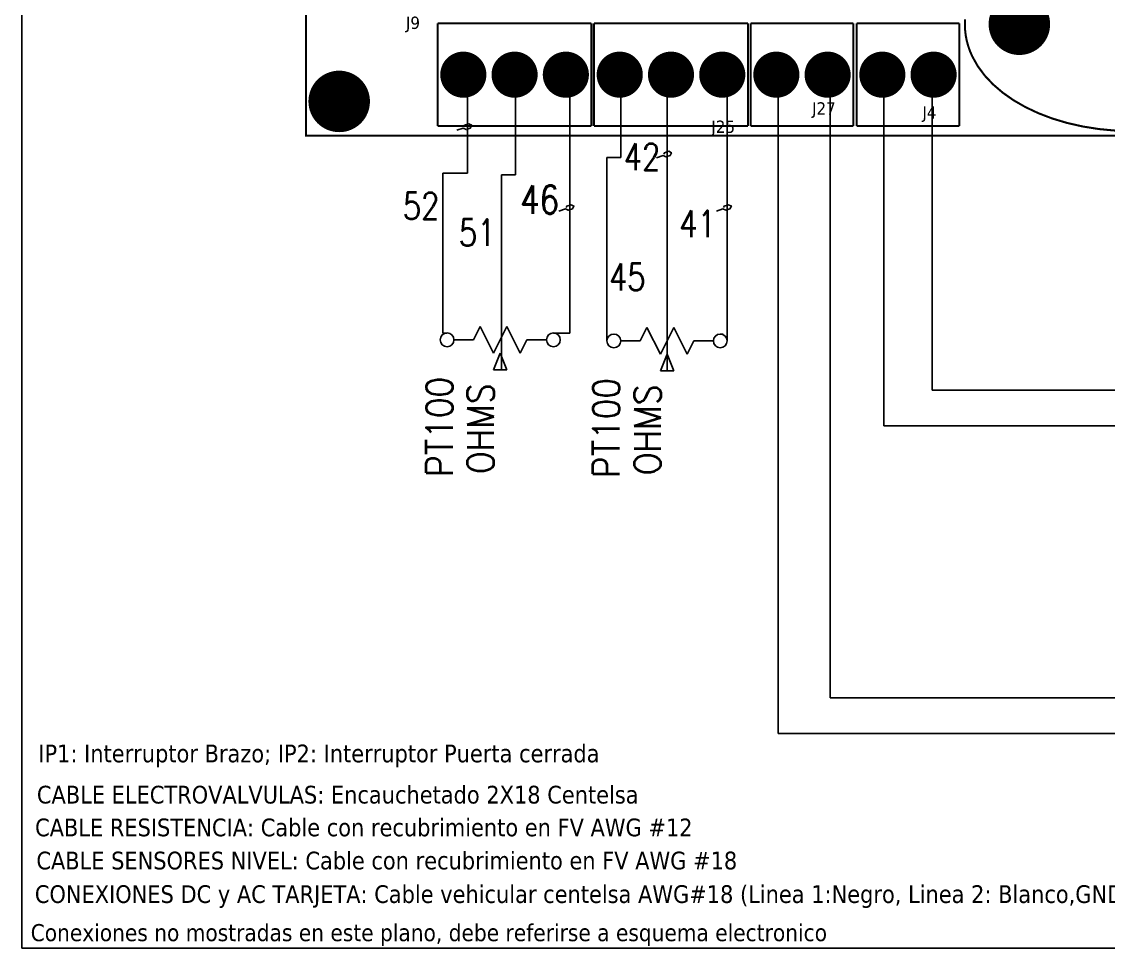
# Model space of a CAD drawing. Header units: millimetres. Extents: x 123.5 to 144.3, y 105.4 to 121.6.
# Drawn here: x 123.51 to 131.14, y 105.41 to 111.91 of the extents above; entities that cross this region are included whole.
import ezdxf
from ezdxf.enums import TextEntityAlignment as Align

# ---------------------------------------------------------------- set-up
doc = ezdxf.new("R2010")
doc.units = ezdxf.units.MM
for name, color, linetype in [('DESC', 250, 'Continuous'), ('MISC', 7, 'Continuous'), ('SYMS', 7, 'Continuous'), ('TAGS', 250, 'Continuous'), ('WIREFIXED', 7, 'Continuous'), ('WIRES', 7, 'Continuous')]:
    doc.layers.add(name, color=color, linetype=linetype)
doc.styles.add('SLDTEXTSTYLE0', font='tahoma.ttf')
doc.styles.get("Standard").update_dxf_attribs({"font": 'tahoma.ttf'})
doc.styles.add('WD', font='romans.shx')

# ---------------------------------------------------------------- blocks, each defined once
blk = doc.blocks.new('EPAD')
at = {"const_width": 0.5}
blk.add_lwpolyline([(-0.25, 0, 1), (0.25, 0, 1)], format="xyb", close=True, dxfattribs=at)
blk = doc.blocks.new('DIELEC-AUT006')
at = {"const_width": 0.012}
for points in [[(145.7768, 111.1683), (155.7749, 111.1683), (155.7749, 115.8809), (145.7768, 115.8809), (145.7768, 111.1683)], [(145.7768, 111.1683), (155.7749, 111.1683), (155.7749, 115.8809), (145.7768, 115.8809), (145.7768, 111.1683)], [(145.7768, 111.1683), (155.7749, 111.1683), (155.7749, 115.8809), (145.7768, 115.8809), (145.7768, 111.1683)], [(149.6344, 111.8502), (149.6331, 111.8209), (149.6344, 111.7881), (149.6381, 111.7558), (149.6442, 111.724), (149.6527, 111.6929), (149.6635, 111.6623), (149.6766, 111.6323), (149.7092, 111.5745), (149.7501, 111.5196), (149.7989, 111.4681), (149.8551, 111.42), (149.9182, 111.3758), (149.9878, 111.3358), (150.0635, 111.3001), (150.1448, 111.2691), (150.2312, 111.2432), (150.3223, 111.2225), (150.4177, 111.2073), (150.5168, 111.198)], [(149.6344, 111.8502), (149.6331, 111.8209), (149.6344, 111.7881), (149.6381, 111.7558), (149.6442, 111.724), (149.6527, 111.6929), (149.6635, 111.6623), (149.6766, 111.6323), (149.7092, 111.5745), (149.7501, 111.5196), (149.7989, 111.4681), (149.8551, 111.42), (149.9182, 111.3758), (149.9878, 111.3358), (150.0635, 111.3001), (150.1448, 111.2691), (150.2312, 111.2432), (150.3223, 111.2225), (150.4177, 111.2073), (150.5168, 111.198)], [(149.6344, 111.8502), (149.6331, 111.8209), (149.6344, 111.7881), (149.6381, 111.7558), (149.6442, 111.724), (149.6527, 111.6929), (149.6635, 111.6623), (149.6766, 111.6323), (149.7092, 111.5745), (149.7501, 111.5196), (149.7989, 111.4681), (149.8551, 111.42), (149.9182, 111.3758), (149.9878, 111.3358), (150.0635, 111.3001), (150.1448, 111.2691), (150.2312, 111.2432), (150.3223, 111.2225), (150.4177, 111.2073), (150.5168, 111.198)], [(146.5481, 111.8256), (146.5481, 111.2256)], [(147.4481, 111.8256), (146.5481, 111.8256)], [(146.5481, 111.8256), (146.5481, 111.2256)], [(147.4481, 111.8256), (146.5481, 111.8256)], [(146.5481, 111.8256), (146.5481, 111.2256)], [(147.4481, 111.8256), (146.5481, 111.8256)], [(147.4481, 111.8256), (147.4481, 111.2256)], [(147.4481, 111.8256), (147.4481, 111.2256)], [(147.4481, 111.8256), (147.4481, 111.2256)], [(147.4634, 111.8256), (147.4634, 111.2256)], [(148.3634, 111.8256), (147.4634, 111.8256)], [(147.4634, 111.8256), (147.4634, 111.2256)], [(148.3634, 111.8256), (147.4634, 111.8256)], [(147.4634, 111.8256), (147.4634, 111.2256)], [(148.3634, 111.8256), (147.4634, 111.8256)], [(148.3634, 111.8256), (148.3634, 111.2256)], [(148.3634, 111.8256), (148.3634, 111.2256)], [(148.3634, 111.8256), (148.3634, 111.2256)], [(148.38, 111.2256), (148.38, 111.8256)], [(148.98, 111.8256), (148.38, 111.8256)], [(148.38, 111.2256), (148.38, 111.8256)], [(148.98, 111.8256), (148.38, 111.8256)], [(148.38, 111.2256), (148.38, 111.8256)], [(148.98, 111.8256), (148.38, 111.8256)], [(148.98, 111.2256), (148.98, 111.8256)], [(148.98, 111.2256), (148.98, 111.8256)], [(148.98, 111.2256), (148.98, 111.8256)], [(149.0001, 111.2256), (149.0001, 111.8256)], [(149.6001, 111.8256), (149.0001, 111.8256)], [(149.0001, 111.2256), (149.0001, 111.8256)], [(149.6001, 111.8256), (149.0001, 111.8256)], [(149.0001, 111.2256), (149.0001, 111.8256)], [(149.6001, 111.8256), (149.0001, 111.8256)], [(149.6001, 111.2256), (149.6001, 111.8256)], [(149.6001, 111.2256), (149.6001, 111.8256)], [(149.6001, 111.2256), (149.6001, 111.8256)], [(146.5481, 111.2256), (147.4481, 111.2256)], [(146.5481, 111.2256), (147.4481, 111.2256)], [(146.5481, 111.2256), (147.4481, 111.2256)], [(147.4634, 111.2256), (148.3634, 111.2256)], [(147.4634, 111.2256), (148.3634, 111.2256)], [(147.4634, 111.2256), (148.3634, 111.2256)], [(148.98, 111.2256), (148.38, 111.2256)], [(148.98, 111.2256), (148.38, 111.2256)], [(148.98, 111.2256), (148.38, 111.2256)], [(149.6001, 111.2256), (149.0001, 111.2256)], [(149.6001, 111.2256), (149.0001, 111.2256)], [(149.6001, 111.2256), (149.0001, 111.2256)]]:
    blk.add_lwpolyline(points, dxfattribs=at)
at = {"zscale": 1.5}
for p, xscale, yscale in [((149.952, 111.8209), 0.36, 0.36), ((146.6981, 111.5256), 0.27, 0.27), ((146.9981, 111.5256), 0.27, 0.27), ((147.2981, 111.5256), 0.27, 0.27), ((147.6134, 111.5256), 0.27, 0.27), ((147.9134, 111.5256), 0.27, 0.27), ((148.2134, 111.5256), 0.27, 0.27), ((148.53, 111.5256), 0.27, 0.27), ((148.83, 111.5256), 0.27, 0.27), ((149.1501, 111.5256), 0.27, 0.27), ((149.4501, 111.5256), 0.27, 0.27), ((145.9717, 111.3691), 0.36, 0.36)]:
    blk.add_blockref('EPAD', p, dxfattribs=dict(at, xscale=xscale, yscale=yscale))
at = {"width": 1.041667}
for s, p in [('J9', (146.3621, 111.7933)), ('J9', (146.3621, 111.7933)), ('J9', (146.3621, 111.7933)), ('J27', (148.7387, 111.2921)), ('J27', (148.7387, 111.2921)), ('J27', (148.7387, 111.2921)), ('J4', (149.3845, 111.2685)), ('J4', (149.3845, 111.2685)), ('J4', (149.3845, 111.2685)), ('J25', (148.1494, 111.1851)), ('J25', (148.1494, 111.1851)), ('J25', (148.1494, 111.1851))]:
    blk.add_text(s, height=0.072, dxfattribs=at).set_placement(p)
blk = doc.blocks.new('VVR1TZR')
for p, q in [((0, 0.125), (0, 0.2168)), ((0.0625, 0.0938), (0, 0.125)), ((-0.0625, 0.0312), (0.0625, 0.0938)), ((-0.1406, -0.0312), (-0.1406, 0.0312)), ((-0.1406, 0.0312), (-0.0625, 0)), ((-0.0625, 0), (-0.1406, -0.0312)), ((0.0625, -0.0312), (-0.0625, 0.0312)), ((-0.0625, -0.0938), (0.0625, -0.0312)), ((0, -0.125), (-0.0625, -0.0938)), ((0, -0.125), (0, -0.2168))]:
    blk.add_line(p, q)
for centre in [(0, 0.249), (0, -0.249)]:
    blk.add_circle(centre, 0.0322)
at = {"style": 'WD', "width": 0.7}
for tag, p in [('INST', (0.1562, 0.5599)), ('LOC', (0.1562, 0.3903))]:
    blk.add_attdef(tag, text='', height=0.125, dxfattribs=at).set_placement(p, align=Align.TOP_LEFT)
at = {"linetype": 'Continuous', "style": 'WD', "flags": 8}
for tag, p in [('TERM01', (-0.0625, 0.2812)), ('TERM03', (-0.0781, 0.0469))]:
    blk.add_attdef(tag, text='', height=0.125, dxfattribs=at).set_placement(p, align=Align.RIGHT)
at = {"color": 7, "style": 'WD', "flags": 1}
for tag, p in [('X4TERM01', (-0.0312, 0.25)), ('X2TERM01', (0, 0.2812)), ('X1TERM01', (0.0312, 0.25)), ('X4TERM03', (-0.1406, 0)), ('X4TERM02', (-0.0312, -0.25)), ('X1TERM02', (0.0312, -0.25)), ('X8TERM02', (0, -0.2812))]:
    blk.add_attdef(tag, p, '', height=0.0125, dxfattribs=at)
at = {"style": 'WD'}
for tag, p, width in [('RATING1', (0.1562, 0.1091), 0.9), ('TAG1', (0.1531, -0.0472), 0.9), ('DESC1', (0.1562, -0.2034), 0.7), ('DESC2', (0.1562, -0.3597), 0.7)]:
    blk.add_attdef(tag, p, '', height=0.125, dxfattribs=dict(at, width=width))
at = {"style": 'WD', "flags": 9}
blk.add_attdef('FAMILY', text='', height=0.01, dxfattribs=at).set_placement((-0.2191, -0.0659), align=Align.CENTER)
at = {"linetype": 'Continuous', "style": 'WD', "flags": 9}
for tag, p in [('MFG', (-0.2211, -0.0986)), ('CAT', (-0.2211, -0.0835))]:
    blk.add_attdef(tag, text='', height=0.01, dxfattribs=at).set_placement(p, align=Align.MIDDLE)
blk.add_attdef('ASSYCODE', text='', height=0.01, dxfattribs=at).set_placement((-0.2188, -0.125), align=Align.CENTER)
at = {"linetype": 'Continuous', "style": 'WD', "flags": 8}
blk.add_attdef('TERM02', text='', height=0.125, dxfattribs=at).set_placement((-0.0625, -0.2812), align=Align.TOP_RIGHT)
blk = doc.blocks.new('WD_WNV')
at = {"style": 'WD', "flags": 1}
for tag, p in [('W01USER', (-0.0625, 0.0938)), ('W02USER', (-0.0625, 0.0859)), ('W03USER', (-0.0625, 0.0781)), ('W04USER', (-0.0625, 0.0703)), ('W05USER', (-0.0625, 0.0625)), ('W06USER', (-0.0625, 0.0547)), ('W07USER', (-0.0625, 0.0469)), ('W08USER', (-0.0625, 0.0391)), ('W09USER', (-0.0625, 0.0312)), ('W10USER', (-0.0625, 0.0234))]:
    blk.add_attdef(tag, text='', height=0.005, dxfattribs=at).set_placement(p, align=Align.CENTER)
at = {"linetype": 'Continuous', "style": 'WD', "width": 0.8}
blk.add_attdef('WIRENO', text='', height=0.125, dxfattribs=at).set_placement((-0.05, 0), align=Align.MIDDLE_RIGHT)

msp = doc.modelspace()

# ---------------------------------------------------------------- linework, layer by layer
at = {"color": 7, "linetype": 'Continuous'}
for p, q in [((123.5055, 121.5905), (123.5055, 105.4055)), ((123.5055, 105.4055), (144.2555, 105.4055))]:
    msp.add_line(p, q, dxfattribs=at)
at = {"layer": 'WIREFIXED'}
for points in [[(126.5606, 111.1502), (126.6059, 111.1654), (126.6257, 111.1555), (126.6553, 111.1654), (126.6652, 111.1851), (126.6454, 111.195), (126.6158, 111.1851), (126.6109, 111.1753)], [(127.9637, 110.9578), (128.009, 110.9729), (128.0288, 110.963), (128.0584, 110.9729), (128.0683, 110.9927), (128.0486, 111.0026), (128.0189, 110.9927), (128.014, 110.9828)], [(127.2784, 110.5829), (127.3238, 110.598), (127.3435, 110.5881), (127.3732, 110.598), (127.3831, 110.6178), (127.3633, 110.6277), (127.3337, 110.6178), (127.3287, 110.6079)], [(128.3839, 110.5828), (128.4293, 110.598), (128.449, 110.5881), (128.4787, 110.598), (128.4886, 110.6177), (128.4688, 110.6276), (128.4392, 110.6177), (128.4342, 110.6079)]]:
    msp.add_lwpolyline(points, dxfattribs=at)
at = {"layer": 'WIRES'}
for p, q in [((129.1815, 111.5988), (129.1815, 107.5585)), ((126.6356, 110.8493), (126.6356, 111.5012)), ((126.9727, 110.8384), (126.9727, 111.5447)), ((127.3534, 109.7254), (127.3534, 111.4904)), ((127.7124, 110.9579), (127.7124, 111.5121)), ((128.0387, 110.4752), (128.0387, 111.4904)), ((128.4589, 109.671), (128.4589, 111.5447)), ((128.8164, 111.538), (128.8164, 107.0585)), ((129.898, 109.3242), (129.898, 111.5284)), ((129.5606, 109.0742), (129.5606, 111.441)), ((127.6152, 109.671), (127.6152, 110.9579)), ((127.6152, 110.9579), (127.7124, 110.9579)), ((126.4615, 109.7254), (126.4615, 110.8493)), ((126.4615, 110.8493), (126.6356, 110.8493)), ((126.8748, 109.4676), (126.8748, 110.8384)), ((126.8748, 110.8384), (126.9727, 110.8384)), ((128.0379, 109.46), (128.0379, 110.4752)), ((126.4905, 109.7254), (126.4615, 109.7254)), ((127.2405, 109.7254), (127.3534, 109.7254)), ((128.412, 109.7179), (128.432, 109.7179)), ((134.3684, 109.3242), (129.898, 109.3242)), ((134.3684, 109.0742), (129.5606, 109.0742)), ((129.1815, 107.1635), (129.1815, 107.5585)), ((134.3559, 107.1635), (129.1815, 107.1635)), ((128.8164, 106.9135), (128.8164, 107.0585)), ((134.3559, 106.9135), (128.8164, 106.9135))]:
    msp.add_line(p, q, dxfattribs=at)

# ---------------------------------------------------------------- block references
at = {"layer": 'DESC', "xscale": 1.2, "yscale": 1.2, "zscale": 1.2}
msp.add_blockref('DIELEC-AUT006', (-49.4312, -22.2901), dxfattribs=at)
at = {"layer": 'SYMS'}
ref = msp.add_blockref('VVR1TZR', (126.8655, 109.6786), dxfattribs=dict(at, xscale=1.5, yscale=1.5, zscale=1.5, rotation=90))
ref.add_attrib('RATING1', 'OHMS', (126.8216, 108.7359), dxfattribs={"layer": 'MISC', "height": 0.1875, "rotation": 90, "style": 'WD', "width": 0.9})
ref.add_attrib('TAG1', 'PT100', (126.5325, 108.7166), dxfattribs={"layer": 'TAGS', "height": 0.1875, "rotation": 90, "style": 'WD', "width": 0.9})
ref = msp.add_blockref('VVR1TZR', (128.037, 109.671), dxfattribs=dict(at, xscale=1.5, yscale=1.5, zscale=1.5, rotation=90))
ref.add_attrib('RATING1', 'OHMS', (127.9932, 108.7283), dxfattribs={"layer": 'MISC', "height": 0.1875, "rotation": 90, "style": 'WD', "width": 0.9})
ref.add_attrib('TAG1', 'PT100', (127.7041, 108.709), dxfattribs={"layer": 'TAGS', "height": 0.1875, "rotation": 90, "style": 'WD', "width": 0.9})
at = {"layer": 'WIREFIXED'}
ref = msp.add_blockref('WD_WNV', (128.1178, 110.9812), dxfattribs=dict(at, xscale=1.5, yscale=1.5, zscale=1.5))
ref.add_attrib('WIRENOF', '42', dxfattribs={"linetype": 'Continuous', "height": 0.1875, "style": 'WD', "width": 0.8}).set_placement((127.9894, 110.9634), align=Align.MIDDLE_RIGHT)
ref = msp.add_blockref('WD_WNV', (126.5668, 110.6362), dxfattribs=dict(at, xscale=1.5, yscale=1.5, zscale=1.5))
ref.add_attrib('WIRENOF', '52', dxfattribs={"linetype": 'Continuous', "height": 0.1875, "style": 'WD', "width": 0.8}).set_placement((126.4385, 110.6185), align=Align.MIDDLE_RIGHT)
ref = msp.add_blockref('WD_WNV', (127.4167, 110.6822), dxfattribs=dict(at, xscale=1.6, yscale=1.6, zscale=1.6))
ref.add_attrib('WIRENOF', '46', dxfattribs={"linetype": 'Continuous', "height": 0.2, "style": 'WD', "width": 0.8}).set_placement((127.2797, 110.6632), align=Align.MIDDLE_RIGHT)
ref = msp.add_blockref('WD_WNV', (128.5084, 110.5116), dxfattribs=dict(at, xscale=1.5, yscale=1.5, zscale=1.5))
ref.add_attrib('WIRENOF', '41', dxfattribs={"linetype": 'Continuous', "height": 0.1875, "style": 'WD', "width": 0.8}).set_placement((128.38, 110.4938), align=Align.MIDDLE_RIGHT)
ref = msp.add_blockref('WD_WNV', (126.9608, 110.4492), dxfattribs=dict(at, xscale=1.5, yscale=1.5, zscale=1.5))
ref.add_attrib('WIRENOF', '51', dxfattribs={"linetype": 'Continuous', "height": 0.1875, "style": 'WD', "width": 0.8}).set_placement((126.8324, 110.4314), align=Align.MIDDLE_RIGHT)
ref = msp.add_blockref('WD_WNV', (128.0146, 110.1375), dxfattribs=dict(at, xscale=1.5, yscale=1.5, zscale=1.5))
ref.add_attrib('WIRENOF', '45', dxfattribs={"linetype": 'Continuous', "height": 0.1875, "style": 'WD', "width": 0.8}).set_placement((127.8862, 110.1197), align=Align.MIDDLE_RIGHT)

# ---------------------------------------------------------------- texts
at = {"color": 7, "linetype": 'Continuous', "lineweight": 0, "char_height": 0.1245, "attachment_point": 1, "style": 'SLDTEXTSTYLE0'}
for s, insert in [('IP1: Interruptor Brazo; IP2: Interruptor Puerta cerrada', (123.6221, 106.836)), ('CABLE ELECTROVALVULAS: Encauchetado 2X18 Centelsa', (123.612, 106.5466)), ('CABLE RESISTENCIA: Cable con recubrimiento en FV AWG #12', (123.5991, 106.3165)), ('CABLE SENSORES NIVEL: Cable con recubrimiento en FV AWG #18', (123.6083, 106.0839)), ('CONEXIONES DC y AC TARJETA: Cable vehicular centelsa AWG#18 (Linea 1:Negro, Linea 2: Blanco,GND:Negro, +VDC:Rojo)', (123.5975, 105.8482))]:
    msp.add_mtext(s, dxfattribs=dict(at, insert=insert))
at = {"insert": (123.5684, 105.5753), "char_height": 0.12, "attachment_point": 1}
msp.add_mtext_dynamic_manual_height_columns('Conexiones no mostradas en este plano, debe referirse a esquema electronico', width=9.456212, gutter_width=0.05, heights=[0], dxfattribs=at)

doc.saveas('drawing.dxf')
